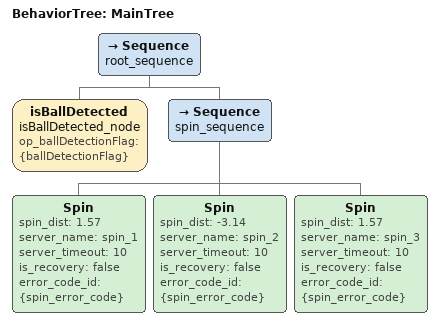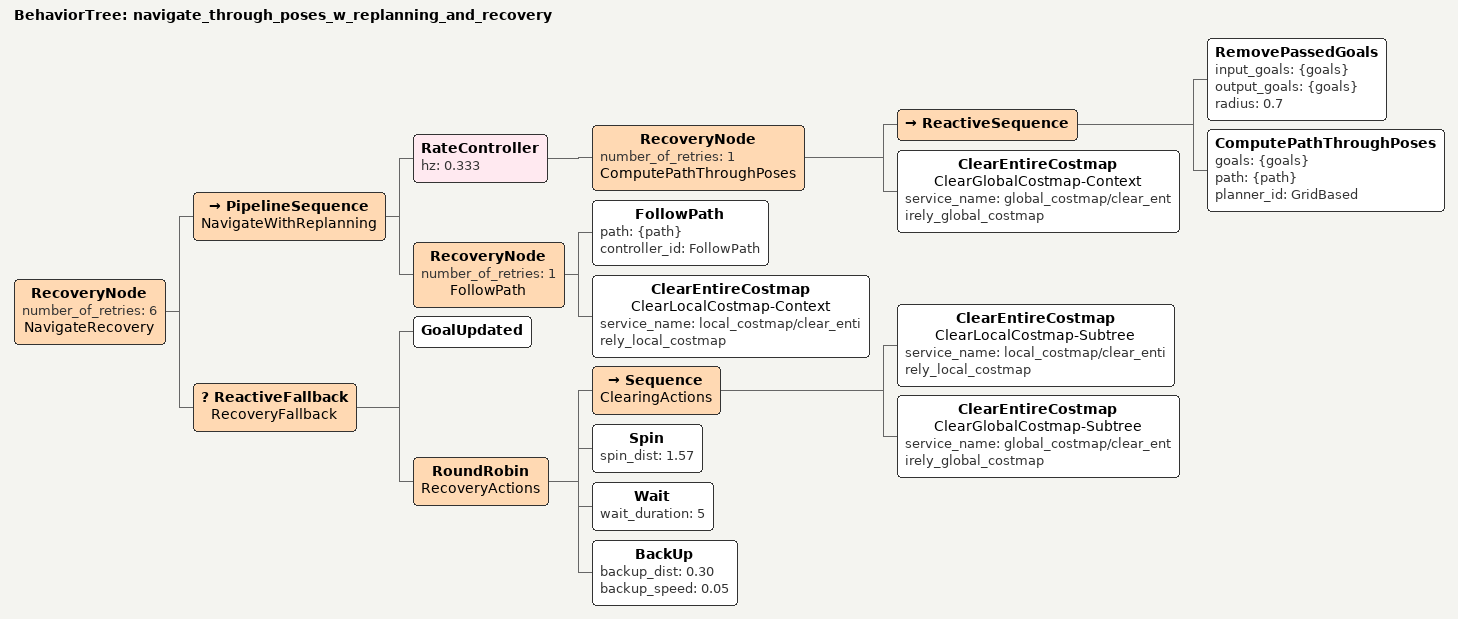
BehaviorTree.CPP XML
<!-- Behaviour Tree that sequentially navigates locations naively -->
<root main_tree_to_execute = "MainTree">

    <BehaviorTree ID="MainTree">
        <Sequence name="root_sequence">
            <isBallDetected name="isBallDetected_node" op_ballDetectionFlag="{ballDetectionFlag}"/>
            <Sequence name="spin_sequence">
                <Spin spin_dist="1.57" server_name="spin_1" server_timeout="10"
                    is_recovery="false" error_code_id="{spin_error_code}"/>
                <Spin spin_dist="-3.14" server_name="spin_2" server_timeout="10"
                    is_recovery="false" error_code_id="{spin_error_code}"/>
                <Spin spin_dist="1.57" server_name="spin_3" server_timeout="10"
                    is_recovery="false" error_code_id="{spin_error_code}"/>
            </Sequence>
        </Sequence>
    </BehaviorTree>

    <BehaviorTree ID="navigate_through_poses_w_replanning_and_recovery">
    <RecoveryNode number_of_retries="6" name="NavigateRecovery">
      <PipelineSequence name="NavigateWithReplanning">
        <RateController hz="0.333">
          <RecoveryNode number_of_retries="1" name="ComputePathThroughPoses">
            <ReactiveSequence>
              <RemovePassedGoals input_goals="{goals}" output_goals="{goals}" radius="0.7"/>
              <ComputePathThroughPoses goals="{goals}" path="{path}" planner_id="GridBased"/>
            </ReactiveSequence>
            <ClearEntireCostmap name="ClearGlobalCostmap-Context" service_name="global_costmap/clear_entirely_global_costmap"/>
          </RecoveryNode>
        </RateController>
        <RecoveryNode number_of_retries="1" name="FollowPath">
          <FollowPath path="{path}" controller_id="FollowPath"/>
          <ClearEntireCostmap name="ClearLocalCostmap-Context" service_name="local_costmap/clear_entirely_local_costmap"/>
        </RecoveryNode>
      </PipelineSequence>
      <ReactiveFallback name="RecoveryFallback">
        <GoalUpdated/>
        <RoundRobin name="RecoveryActions">
          <Sequence name="ClearingActions">
            <ClearEntireCostmap name="ClearLocalCostmap-Subtree" service_name="local_costmap/clear_entirely_local_costmap"/>
            <ClearEntireCostmap name="ClearGlobalCostmap-Subtree" service_name="global_costmap/clear_entirely_global_costmap"/>
          </Sequence>
          <Spin spin_dist="1.57"/>
          <Wait wait_duration="5"/>
          <BackUp backup_dist="0.30" backup_speed="0.05"/>
        </RoundRobin>
      </ReactiveFallback>
    </RecoveryNode>
  </BehaviorTree>
</root>
